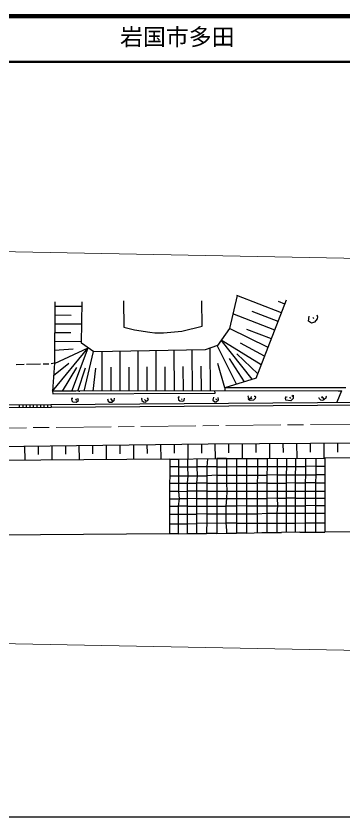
# Model space of a CAD drawing. Units: millimetres, scale not verified. Extents: x 40000 to 680000, y 20000 to 380000.
# Drawn here: x 382326 to 453670, y 205000 to 380000 of the extents above; entities that cross this region are included whole.
import ezdxf
from ezdxf.enums import TextEntityAlignment as Align

# ---------------------------------------------------------------- set-up
doc = ezdxf.new("R2010")
doc.units = ezdxf.units.MM
doc.header["$LTSCALE"] = 1000
doc.linetypes.add('CHAIN', pattern=[18.5, 12, -1.5, 3.5, -1.5])
for name, color, linetype, lineweight in [('M-BGD', 7, 'Continuous', 25), ('M-BMK', 2, 'CHAIN', 13), ('M-STR-HTXT', 7, 'Continuous', 13), ('M-TTL', 2, 'Continuous', 140), ('M-TTL-BAND', 7, 'Continuous', 25), ('M-TTL-LINE', 7, 'Continuous', 50), ('M-TTL-TXT', 7, 'Continuous', 13)]:
    doc.layers.add(name, color=color, linetype=linetype, lineweight=lineweight)
doc.styles.add('ＭＳ ゴシック', font='')
doc.styles.get('ＭＳ ゴシック').set_extended_font_data('MS Gothic')

msp = doc.modelspace()

# ---------------------------------------------------------------- linework, layer by layer
at = {"layer": 'M-BGD'}
for p, q in [((430554, 318957), (428905, 311741)), ((440251, 315155), (430542, 318904)), ((390805, 317583), (390720, 304121)), ((396647, 308523), (396732, 317583)), ((405791, 317752), (405876, 311995)), ((422978, 312249), (422894, 317752)), ((434747, 300903), (441351, 318006)), ((440984, 317056), (439572, 317601)), ((390799, 316621), (396723, 316584)), ((439517, 313255), (433839, 315447)), ((390787, 314698), (394338, 314676)), ((438783, 311355), (429607, 314898)), ((446177, 313349), (446262, 314450)), ((446770, 312926), (446177, 313349)), ((447108, 314111), (447278, 313942)), ((448040, 313857), (447447, 313095)), ((447955, 314704), (448124, 314281)), ((448124, 314281), (448040, 313857)), ((390775, 312775), (396687, 312738)), ((405876, 311995), (408162, 311402)), ((418491, 311148), (422978, 312249)), ((428905, 311741), (426280, 308015)), ((437315, 307554), (428905, 311741)), ((438049, 309454), (432716, 311514)), ((447447, 313095), (446770, 312926)), ((390763, 310852), (394306, 310829)), ((408162, 311402), (411548, 310894)), ((411548, 310894), (412649, 310809)), ((412649, 310809), (414512, 310809)), ((414512, 310809), (416120, 310894)), ((416120, 310894), (418491, 311148)), ((390751, 308929), (396651, 308891)), ((399272, 306661), (396647, 308523)), ((426280, 308015), (423571, 307084)), ((430461, 299580), (426250, 308004)), ((435848, 303753), (427121, 309208)), ((433890, 300638), (427121, 309208)), ((436582, 305654), (431335, 308501)), ((390297, 298025), (398089, 307500)), ((390717, 304068), (398089, 307500)), ((390738, 307005), (394798, 307304)), ((394530, 298025), (398089, 307500)), ((397207, 298026), (399244, 306681)), ((423571, 307084), (399272, 306661)), ((401140, 298033), (401126, 306693)), ((405073, 298039), (405059, 306761)), ((409005, 298045), (408991, 306830)), ((412938, 298051), (412924, 306898)), ((416871, 298058), (416857, 306967)), ((420803, 298064), (420789, 307035)), ((424736, 298070), (424721, 307479)), ((432175, 300109), (428924, 305174)), ((435114, 301853), (430486, 306227)), ((384116, 303867), (382338, 303782)), ((387672, 303951), (384624, 303867)), ((388265, 304036), (389450, 304036)), ((390720, 304121), (389958, 304036)), ((390720, 304121), (390297, 298025)), ((390537, 301475), (393868, 304174)), ((392458, 298025), (395588, 303215)), ((395801, 298025), (397477, 303158)), ((399174, 298029), (399761, 303046)), ((403106, 298036), (403098, 303251)), ((407039, 298042), (407031, 303294)), ((410972, 298048), (410963, 303338)), ((414904, 298055), (414896, 303381)), ((418837, 298061), (418829, 303425)), ((422770, 298067), (422761, 303469)), ((427889, 298787), (426344, 304088)), ((434747, 300903), (427889, 298787)), ((453374, 298109), (390297, 298025)), ((395377, 298025), (390297, 298025)), ((390297, 298025), (390382, 297432)), ((390382, 297432), (425772, 297601)), ((396054, 298025), (396224, 298025)), ((425772, 297601), (425719, 298072)), ((427889, 298787), (427863, 298075)), ((454305, 298787), (427889, 298787)), ((453374, 298109), (452334, 295596)), ((452612, 298109), (453374, 298109)), ((389954, 295153), (497226, 295915)), ((394700, 296416), (394446, 296416)), ((394446, 296416), (394530, 295908)), ((394530, 295908), (394700, 295739)), ((395292, 296331), (395546, 295993)), ((395462, 295654), (395970, 295993)), ((395970, 295993), (395800, 296416)), ((402320, 296331), (402404, 295823)), ((402404, 295823), (402743, 295654)), ((402912, 296416), (403336, 295908)), ((403674, 295908), (403336, 295654)), ((403336, 295908), (403336, 295654)), ((403759, 296501), (403674, 295908)), ((409770, 296501), (409686, 296331)), ((409686, 296331), (409770, 295993)), ((409770, 295993), (410109, 295739)), ((410363, 296247), (410702, 295823)), ((410617, 295654), (410702, 295823)), ((410956, 295908), (410702, 295823)), ((410956, 296585), (411125, 296247)), ((411125, 296247), (410956, 295908)), ((417983, 296755), (417729, 296755)), ((417729, 296755), (417814, 296162)), ((417814, 296162), (418068, 295908)), ((418068, 295908), (418745, 295823)), ((418406, 296331), (418576, 296247)), ((418745, 295823), (418999, 295993)), ((418999, 295993), (419084, 296501)), ((425434, 296755), (425264, 296077)), ((425264, 296077), (425688, 295739)), ((425857, 296331), (426111, 296247)), ((426026, 295739), (426534, 296162)), ((426534, 296162), (426450, 296670)), ((433054, 297009), (432884, 296839)), ((432884, 296839), (433054, 296585)), ((433054, 296585), (432969, 296331)), ((432969, 296331), (433138, 296162)), ((433562, 296501), (433138, 296162)), ((433392, 295993), (433138, 296162)), ((434154, 296077), (433392, 295993)), ((433646, 296839), (433562, 296501)), ((433562, 296501), (433816, 296416)), ((434493, 296416), (434154, 296077)), ((434324, 296924), (434408, 296924)), ((434408, 296924), (434578, 296755)), ((434578, 296755), (434493, 296416)), ((441097, 296501), (441351, 296839)), ((441182, 296077), (441097, 296501)), ((442282, 295908), (441182, 296077)), ((441351, 296839), (441436, 296755)), ((442028, 296755), (442198, 296416)), ((442790, 296416), (442282, 295908)), ((442536, 296924), (442790, 297178)), ((442790, 297178), (442790, 296416)), ((448463, 296670), (448378, 296585)), ((448378, 296585), (448463, 296416)), ((448463, 296416), (448802, 296162)), ((448802, 296162), (449310, 296077)), ((449140, 296755), (448971, 296585)), ((449056, 296924), (449140, 296755)), ((449140, 296755), (449564, 296247)), ((449310, 296077), (449564, 296247)), ((449902, 296501), (449564, 296247)), ((449902, 297009), (449987, 296839)), ((449987, 296839), (449902, 296501)), ((375647, 295069), (389954, 295153)), ((375650, 294469), (389958, 294553)), ((383009, 295104), (383012, 294504)), ((383781, 295109), (383784, 294509)), ((384552, 295115), (384556, 294515)), ((385324, 295120), (385328, 294520)), ((386096, 295126), (386099, 294526)), ((386867, 295131), (386871, 294531)), ((387639, 295136), (387643, 294536)), ((388411, 295142), (388414, 294542)), ((389183, 295147), (389186, 294547)), ((389954, 295153), (389958, 294553)), ((389958, 294553), (497231, 295315)), ((394700, 295739), (395462, 295654)), ((402743, 295654), (403336, 295654)), ((410109, 295739), (410617, 295654)), ((425688, 295739), (426026, 295739)), ((372686, 285917), (424248, 286510)), ((384182, 286039), (384219, 282884)), ((387150, 286074), (387172, 284178)), ((390118, 286109), (390155, 282945)), ((393085, 286143), (393108, 284242)), ((396053, 286178), (396091, 283005)), ((399021, 286213), (399044, 284307)), ((401989, 286248), (402026, 283066)), ((404957, 286283), (404979, 284371)), ((407925, 286318), (407962, 283127)), ((410893, 286353), (410915, 284435)), ((413861, 286388), (413898, 283188)), ((416828, 286422), (416851, 284494)), ((419796, 286457), (419835, 283208)), ((422764, 286492), (422787, 284522)), ((424248, 286510), (465820, 286764)), ((425733, 286519), (425753, 283224)), ((428702, 286537), (428714, 284567)), ((431672, 286555), (431692, 283283)), ((434641, 286573), (434653, 284605)), ((437611, 286591), (437631, 283293)), ((440580, 286609), (440592, 284619)), ((443549, 286628), (443569, 283377)), ((446519, 286646), (446531, 284684)), ((449488, 286664), (449508, 283377)), ((452458, 286682), (452470, 284712)), ((521276, 283970), (449733, 283377)), ((415866, 283208), (370400, 282785)), ((415866, 283208), (426111, 283293)), ((415866, 283208), (417814, 283208)), ((415866, 283208), (415866, 281515)), ((417814, 283224), (417814, 281515)), ((419761, 283240), (419761, 281515)), ((421793, 283257), (421793, 281515)), ((424083, 283276), (423994, 281515)), ((428228, 283293), (426111, 283293)), ((426111, 283293), (426111, 281515)), ((426111, 283293), (437118, 283293)), ((428228, 283293), (430429, 283293)), ((428228, 283293), (428228, 281515)), ((430429, 283293), (432630, 283293)), ((430429, 283293), (430429, 281599)), ((432630, 283293), (435001, 283293)), ((432630, 283293), (432630, 281599)), ((435001, 283293), (437118, 283293)), ((435001, 283293), (435001, 281599)), ((437118, 283293), (449733, 283377)), ((437118, 283293), (437118, 281599)), ((439319, 283307), (439319, 281599)), ((441351, 283321), (441351, 281599)), ((443298, 283334), (443298, 281599)), ((445500, 283349), (445500, 281599)), ((447786, 283364), (447786, 281684)), ((449733, 283377), (449733, 281684)), ((417814, 281515), (415866, 281515)), ((415866, 281515), (415866, 279567)), ((417814, 281515), (419761, 281515)), ((417814, 281515), (417814, 279567)), ((419761, 281515), (421793, 281515)), ((419761, 281515), (419846, 279567)), ((423994, 281515), (421793, 281515)), ((421793, 281515), (421878, 279567)), ((426111, 281515), (423994, 281515)), ((423994, 281515), (423994, 279567)), ((426111, 281515), (428228, 281515)), ((426111, 281515), (426111, 279652)), ((428228, 281515), (430429, 281599)), ((428228, 281515), (428228, 279652)), ((430429, 281599), (432630, 281599)), ((430429, 281599), (430429, 279652)), ((432630, 281599), (435001, 281599)), ((432630, 281599), (432630, 279652)), ((435001, 281599), (437118, 281599)), ((435001, 281599), (435001, 279652)), ((437118, 281599), (437033, 279652)), ((437118, 281599), (439319, 281599)), ((439319, 281599), (441351, 281599)), ((439319, 281599), (439319, 279737)), ((441351, 281599), (441266, 279737)), ((441351, 281599), (443298, 281599)), ((443298, 281599), (443214, 279737)), ((443298, 281599), (445500, 281599)), ((447786, 281684), (445500, 281599)), ((445500, 281599), (445500, 279737)), ((447786, 281684), (449733, 281684)), ((447786, 281684), (447786, 279737)), ((449733, 281684), (449733, 279737)), ((415866, 279567), (415782, 277959)), ((415866, 279567), (417814, 279567)), ((417814, 279567), (419846, 279567)), ((417814, 279567), (417814, 277959)), ((419846, 279567), (419676, 277959)), ((419846, 279567), (421878, 279567)), ((421878, 279567), (421708, 277959)), ((421878, 279567), (423994, 279567)), ((426111, 279652), (423994, 279567)), ((423994, 279567), (423994, 277959)), ((426111, 279652), (428228, 279652)), ((426111, 279652), (426111, 277959)), ((428228, 279652), (430429, 279652)), ((428228, 279652), (428228, 277959)), ((430429, 279652), (432630, 279652)), ((430429, 279652), (430429, 277959)), ((432630, 279652), (435001, 279652)), ((432630, 279652), (432630, 277959)), ((435001, 279652), (434916, 277959)), ((435001, 279652), (437033, 279652)), ((439319, 279737), (437033, 279652)), ((437033, 279652), (437033, 277959)), ((439319, 279737), (441266, 279737)), ((439319, 279737), (439319, 277959)), ((441266, 279737), (443214, 279737)), ((441266, 279737), (441266, 277959)), ((443214, 279737), (445500, 279737)), ((443214, 279737), (443214, 278043)), ((445500, 279737), (445415, 278043)), ((445500, 279737), (447786, 279737)), ((447786, 279737), (447701, 278043)), ((449733, 279737), (447786, 279737)), ((449733, 279737), (449733, 278043)), ((415782, 277959), (417814, 277959)), ((415782, 277959), (415782, 276096)), ((417814, 277959), (419676, 277959)), ((417814, 277959), (417814, 276096)), ((419676, 277959), (421708, 277959)), ((419676, 277959), (419676, 276181)), ((423994, 277959), (421708, 277959)), ((421708, 277959), (421708, 276181)), ((423994, 277959), (426111, 277959)), ((423994, 277959), (423994, 276181)), ((426111, 277959), (428228, 277959)), ((426111, 277959), (426111, 276181)), ((428228, 277959), (430429, 277959)), ((428228, 277959), (428312, 276181)), ((430429, 277959), (432630, 277959)), ((430429, 277959), (430429, 276181)), ((432630, 277959), (434916, 277959)), ((432630, 277959), (432630, 276181)), ((437033, 277959), (434916, 277959)), ((434916, 277959), (434916, 276181)), ((437033, 277959), (439319, 277959)), ((437033, 277959), (437033, 276181)), ((439319, 277959), (441266, 277959)), ((439319, 277959), (439319, 276181)), ((443214, 278043), (441266, 277959)), ((441266, 277959), (441266, 276181)), ((443214, 278043), (445415, 278043)), ((443214, 278043), (443214, 276181)), ((447701, 278043), (445415, 278043)), ((445415, 278043), (445415, 276181)), ((447701, 278043), (449733, 278043)), ((447701, 278043), (447701, 276181)), ((449733, 278043), (449733, 276181)), ((417814, 276096), (415782, 276096)), ((415782, 276096), (415782, 274487)), ((417814, 276096), (419676, 276181)), ((417814, 276096), (417898, 274487)), ((421708, 276181), (419676, 276181)), ((419676, 276181), (419676, 274487)), ((423994, 276181), (421708, 276181)), ((421708, 276181), (421708, 274572)), ((423994, 276181), (426111, 276181)), ((423994, 276181), (423994, 274572)), ((426111, 276181), (428312, 276181)), ((426111, 276181), (426111, 274572)), ((428312, 276181), (428228, 274572)), ((428312, 276181), (430429, 276181)), ((430429, 276181), (432630, 276181)), ((430429, 276181), (430429, 274572)), ((432630, 276181), (434916, 276181)), ((432630, 276181), (432630, 274572)), ((434916, 276181), (437033, 276181)), ((434916, 276181), (434916, 274572)), ((437033, 276181), (439319, 276181)), ((437033, 276181), (437033, 274572)), ((439319, 276181), (441266, 276181)), ((439319, 276181), (439319, 274657)), ((441266, 276181), (443214, 276181)), ((441266, 276181), (441266, 274657)), ((443214, 276181), (445415, 276181)), ((443214, 276181), (443214, 274657)), ((445415, 276181), (447701, 276181)), ((445415, 276181), (445415, 274657)), ((447701, 276181), (449733, 276181)), ((447701, 276181), (447701, 274657)), ((449733, 276181), (449733, 274657)), ((415782, 274487), (417898, 274487)), ((415782, 274487), (415782, 272879)), ((417898, 274487), (417729, 272879)), ((419676, 274487), (417898, 274487)), ((421708, 274572), (419676, 274487)), ((419676, 274487), (419676, 272879)), ((421708, 274572), (423994, 274572)), ((421708, 274572), (421708, 272879)), ((423994, 274572), (426111, 274572)), ((423994, 274572), (423994, 272879)), ((426111, 274572), (428228, 274572)), ((426111, 274572), (426111, 272879)), ((428228, 274572), (428143, 272879)), ((428228, 274572), (430429, 274572)), ((430429, 274572), (432630, 274572)), ((430429, 274572), (430429, 272879)), ((432630, 274572), (434916, 274572)), ((432630, 274572), (432630, 272963)), ((434916, 274572), (437033, 274572)), ((434916, 274572), (434916, 272963)), ((439319, 274657), (437033, 274572)), ((437033, 274572), (437033, 272963)), ((439319, 274657), (441266, 274657)), ((439319, 274657), (439404, 272963)), ((443214, 274657), (441266, 274657)), ((441266, 274657), (441266, 272963)), ((443214, 274657), (445415, 274657)), ((443214, 274657), (443214, 272963)), ((445415, 274657), (447701, 274657)), ((445415, 274657), (445415, 272963)), ((447701, 273048), (445415, 272963)), ((447701, 274657), (449733, 274657)), ((447701, 274657), (447701, 273048)), ((447701, 273048), (449733, 273048)), ((447701, 273048), (447701, 271355)), ((449733, 274657), (449733, 273048)), ((449733, 273048), (449733, 271355)), ((415782, 272879), (417729, 272879)), ((415782, 272879), (415782, 271185)), ((419676, 272879), (417729, 272879)), ((417729, 272879), (417729, 271185)), ((419676, 272879), (421708, 272879)), ((419676, 272879), (419676, 271185)), ((421708, 272879), (423994, 272879)), ((421708, 272879), (421708, 271185)), ((423994, 271270), (421708, 271185)), ((423994, 272879), (426111, 272879)), ((423994, 272879), (423994, 271270)), ((423994, 271270), (426111, 271270)), ((423994, 271270), (423994, 269323)), ((426111, 272879), (428143, 272879)), ((426111, 272879), (426111, 271270)), ((426111, 271270), (428143, 271270)), ((426111, 271270), (426111, 269323)), ((430429, 272879), (428143, 272879)), ((428143, 272879), (428143, 271270)), ((428143, 271270), (430429, 271270)), ((428143, 271270), (428143, 269323)), ((432630, 272963), (430429, 272879)), ((430429, 272879), (430429, 271270)), ((430429, 271270), (432630, 271270)), ((430429, 271270), (430429, 269323)), ((432630, 272963), (434916, 272963)), ((432630, 272963), (432630, 271270)), ((432630, 271270), (434916, 271270)), ((432630, 271270), (432630, 269323)), ((434916, 272963), (437033, 272963)), ((434916, 272963), (434916, 271270)), ((434916, 271270), (437033, 271355)), ((434916, 271270), (434916, 269323)), ((437033, 272963), (439404, 272963)), ((437033, 272963), (437033, 271355)), ((437033, 271355), (439234, 271355)), ((437033, 271355), (437033, 269323)), ((439404, 272963), (439234, 271355)), ((439234, 271355), (441266, 271355)), ((439234, 271355), (439234, 269323)), ((439404, 272963), (441266, 272963)), ((441266, 272963), (443214, 272963)), ((441266, 272963), (441266, 271355)), ((441266, 271355), (443214, 271355)), ((441266, 271355), (441266, 269323)), ((443214, 272963), (445415, 272963)), ((443214, 272963), (443214, 271355)), ((443214, 271355), (445415, 271355)), ((443214, 271355), (443214, 269323)), ((445415, 272963), (445415, 271355)), ((445415, 271355), (447701, 271355)), ((445415, 271355), (445415, 269407)), ((447701, 271355), (449733, 271355)), ((447701, 271355), (447701, 269407)), ((449733, 271355), (449733, 269407)), ((415782, 271185), (417729, 271185)), ((415782, 271185), (415782, 269238)), ((417729, 271185), (419676, 271185)), ((417729, 271185), (417729, 269238)), ((419676, 271185), (421708, 271185)), ((419676, 271185), (419676, 269238)), ((421708, 271185), (421708, 269323)), ((415782, 269238), (415782, 267545)), ((415782, 269065), (417729, 269041)), ((417729, 269238), (417729, 267545)), ((417729, 269041), (419676, 269065)), ((419676, 269238), (419676, 267545)), ((419676, 269065), (421708, 269137)), ((421708, 269323), (421708, 267545)), ((423987, 269163), (421708, 269137)), ((423994, 269323), (423910, 267545)), ((423987, 269163), (426111, 269234)), ((426111, 269323), (426111, 267545)), ((426111, 269234), (428150, 269186)), ((428143, 269323), (428228, 267545)), ((430429, 269161), (428150, 269186)), ((430429, 269323), (430429, 267545)), ((430429, 269161), (432630, 269185)), ((432630, 269323), (432630, 267545)), ((432630, 269185), (434916, 269185)), ((434916, 269323), (434916, 267545)), ((434916, 269185), (437033, 269185)), ((437033, 269323), (437033, 267545)), ((437033, 269185), (439234, 269210)), ((439234, 269323), (439234, 267545)), ((439234, 269210), (441266, 269161)), ((441266, 269323), (441266, 267545)), ((441266, 269161), (443214, 269185)), ((443214, 269323), (443214, 267545)), ((443214, 269185), (445415, 269258)), ((445415, 269407), (445415, 267545)), ((445415, 269258), (447701, 269282)), ((447701, 269407), (447701, 267629)), ((447701, 269282), (449733, 269258)), ((449733, 269407), (449733, 267206)), ((415782, 266867), (357700, 266359)), ((415782, 267545), (415782, 266867)), ((417729, 266867), (415782, 266867)), ((417729, 267545), (417729, 266867)), ((417729, 266867), (419676, 266952)), ((419676, 267545), (419676, 266952)), ((419676, 266952), (421708, 266952)), ((421708, 267545), (421708, 266952)), ((421708, 266952), (423910, 266952)), ((423910, 267545), (423910, 266952)), ((426111, 266952), (423910, 266952)), ((426111, 267545), (426111, 266952)), ((426111, 266952), (428228, 267037)), ((428228, 267545), (428228, 267037)), ((428228, 267037), (430429, 267037)), ((430429, 267545), (430429, 267037)), ((432630, 267037), (430429, 267037)), ((432630, 267545), (432630, 267037)), ((432630, 267037), (435932, 267121)), ((434916, 267545), (434916, 267206)), ((435932, 267121), (438134, 267121)), ((437033, 267545), (437033, 267206)), ((438134, 267121), (440250, 267121)), ((439234, 267545), (439234, 267206)), ((444230, 267206), (440250, 267121)), ((441266, 267545), (441266, 267206)), ((443214, 267545), (443214, 267291)), ((444230, 267206), (446516, 267206)), ((445415, 267545), (445415, 267291)), ((446516, 267206), (449733, 267206)), ((447701, 267629), (447701, 267291)), ((482245, 267545), (449733, 267206))]:
    msp.add_line(p, q, dxfattribs=at)
at = {"layer": 'M-BMK'}
msp.add_line((169094, 287745), (567529, 292011), dxfattribs=at)
at = {"layer": 'M-STR-HTXT'}
for p, q in [((188028, 332230), (567842, 324896)), ((375990, 242963), (458538, 241383))]:
    msp.add_line(p, q, dxfattribs=at)
at = {"layer": 'M-TTL'}
msp.add_line((680000, 380000), (40000, 380000), dxfattribs=at)
at = {"layer": 'M-TTL-BAND'}
msp.add_line((40000, 205000), (579000, 205000), dxfattribs=at)
at = {"layer": 'M-TTL-LINE'}
msp.add_line((40000, 370000), (680000, 370000), dxfattribs=at)

# ---------------------------------------------------------------- texts
at = {"layer": 'M-TTL-TXT', "style": 'ＭＳ ゴシック'}
msp.add_text('岩国市多田', height=3666, dxfattribs=at).set_placement((405024, 372500), align=Align.BOTTOM_LEFT)

doc.saveas('drawing.dxf')
